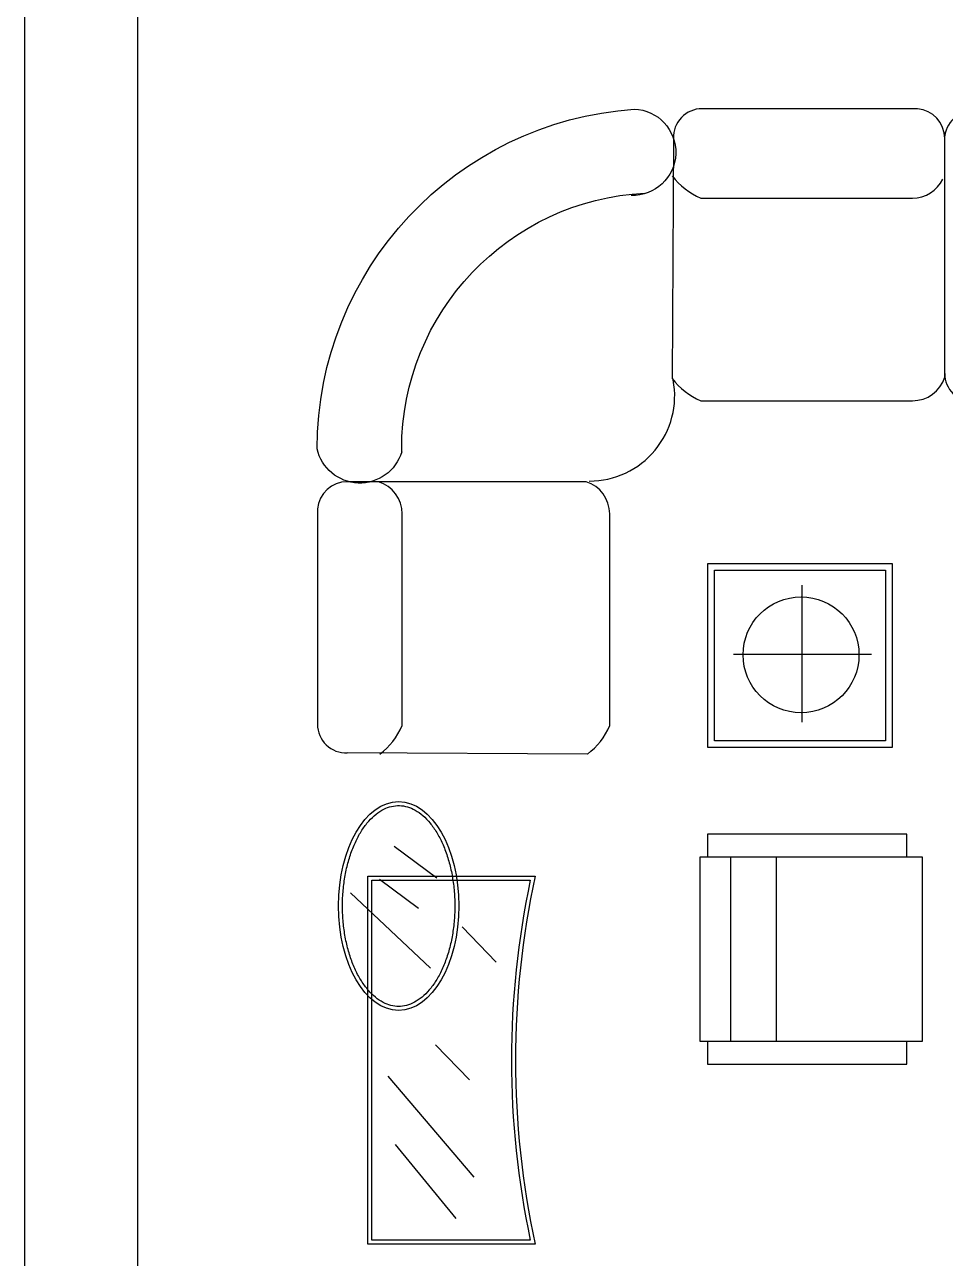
# Model space of a CAD drawing. Header units: inches. Extents: x 5.4 to 47.9, y 11.7 to 36.5.
# Drawn here: x 26.911 to 29.661, y 13.988 to 17.674 of the extents above; entities that cross this region are included whole.
import ezdxf

# ---------------------------------------------------------------- set-up
doc = ezdxf.new("R2010")
doc.units = ezdxf.units.IN
doc.header["$MEASUREMENT"] = 0
for name, color, linetype in [('02', 2, 'Continuous'), ('4', 4, 'Continuous'), ('kadrbm', 4, 'Continuous')]:
    doc.layers.add(name, color=color, linetype=linetype)

# ---------------------------------------------------------------- blocks, each defined once
blk = doc.blocks.new('kadrbm')
at = {"layer": 'kadrbm', "color": 4}
blk.add_lwpolyline([(0, 0), (0, 24.7972), (21, 24.7972), (21, 0), (0, 0)], close=True, dxfattribs=at)
blk.add_lwpolyline([(20.6631, 0.3257), (20.6631, 24.4603), (0.3369, 24.4603), (0.3369, 0.3257), (20.6631, 0.3257)], dxfattribs=at)

msp = doc.modelspace()

# ---------------------------------------------------------------- linework, layer by layer
at = {"layer": '02'}
for p, q in [((28.9519, 16.0642), (29.5019, 16.0642)), ((28.9519, 15.5142), (28.9519, 16.0642)), ((29.5019, 16.0642), (29.5019, 15.5142)), ((29.2321, 16), (29.2321, 15.59)), ((29.0283, 15.7939), (29.4403, 15.7939)), ((29.5019, 15.5142), (28.9519, 15.5142)), ((28.9506, 15.2556), (28.9506, 15.1869)), ((29.5464, 15.2556), (28.9506, 15.2556)), ((29.5464, 15.1869), (29.5464, 15.2556)), ((28.1416, 15.1243), (28.0147, 15.2187)), ((28.9277, 15.1869), (28.9277, 14.6369)), ((29.5923, 15.1869), (28.9277, 15.1869)), ((29.0193, 15.1869), (29.0193, 14.6369)), ((29.1568, 14.6369), (29.1568, 15.1869)), ((29.5923, 14.6369), (29.5923, 15.1869)), ((28.0872, 15.0335), (27.9712, 15.1207)), ((28.1235, 14.8555), (27.8842, 15.0807)), ((28.3193, 14.8737), (28.2178, 14.979)), ((28.9277, 14.6369), (29.5923, 14.6369)), ((28.9506, 14.6369), (28.9506, 14.5681)), ((29.5464, 14.5681), (29.5464, 14.6369)), ((28.2395, 14.5214), (28.138, 14.6267)), ((28.9506, 14.5681), (29.5464, 14.5681)), ((28.254, 14.2308), (27.9966, 14.5323)), ((28.1996, 14.1073), (28.0183, 14.3289))]:
    msp.add_line(p, q, dxfattribs=at)
msp.add_lwpolyline([(28.4212, 14.0422), (27.9481, 14.0422), (27.9481, 15.1182), (28.4212, 15.1182)], dxfattribs=at)
msp.add_arc((30.9599, 14.5802), 2.5951, 168.0349, 191.9651, dxfattribs=at)
msp.add_open_spline([(28.0279, 14.741), (28.0358, 14.741), (28.0437, 14.7421), (28.0594, 14.7461), (28.0672, 14.7492), (28.0827, 14.7575), (28.0904, 14.7626), (28.1053, 14.7751), (28.1126, 14.7823), (28.1266, 14.7987), (28.1332, 14.8078), (28.1458, 14.8279), (28.1517, 14.8388), (28.1625, 14.8621), (28.1674, 14.8744), (28.1761, 14.9004), (28.1799, 14.9139), (28.1864, 14.9419), (28.189, 14.9564), (28.193, 14.9858), (28.1944, 15.0008), (28.1958, 15.031), (28.1959, 15.0461), (28.1947, 15.0763), (28.1935, 15.0914), (28.1898, 15.1209), (28.1873, 15.1354), (28.1811, 15.1636), (28.1774, 15.1773), (28.1689, 15.2035), (28.1641, 15.216), (28.1536, 15.2396), (28.1478, 15.2507), (28.1354, 15.2711), (28.1288, 15.2805), (28.115, 15.2973), (28.1078, 15.3048), (28.0929, 15.3176), (28.0853, 15.323), (28.0699, 15.3318), (28.062, 15.3351), (28.0463, 15.3396), (28.0384, 15.3409), (28.0227, 15.3413), (28.0148, 15.3405), (27.999, 15.3369), (27.9912, 15.3341), (27.9757, 15.3263), (27.968, 15.3213), (27.953, 15.3094), (27.9456, 15.3024), (27.9315, 15.2864), (27.9248, 15.2775), (27.9121, 15.2578), (27.9061, 15.2471), (27.8951, 15.2241), (27.8901, 15.2119), (27.8811, 15.1863), (27.8771, 15.1728), (27.8704, 15.145), (27.8676, 15.1306), (27.8634, 15.1013), (27.8618, 15.0864), (27.8601, 15.0563), (27.8599, 15.0411), (27.8608, 15.0109), (27.8618, 14.9958), (27.8653, 14.9662), (27.8676, 14.9516), (27.8735, 14.9232), (27.8771, 14.9094), (27.8854, 14.8829), (27.89, 14.8703), (27.9004, 14.8464), (27.9061, 14.8351), (27.9183, 14.8143), (27.9248, 14.8047), (27.9385, 14.7875), (27.9456, 14.7798), (27.9604, 14.7665), (27.968, 14.7609), (27.9834, 14.7517), (27.9912, 14.7481), (28.0069, 14.7431), (28.0147, 14.7416), (28.0244, 14.7411), (28.0262, 14.741), (28.0279, 14.741)], degree=3, knots=[0, 0, 0, 0, 0.148809, 0.148809, 0.297617, 0.297617, 0.446426, 0.446426, 0.595235, 0.595235, 0.744044, 0.744044, 0.892852, 0.892852, 1.041661, 1.041661, 1.19047, 1.19047, 1.339279, 1.339279, 1.488087, 1.488087, 1.636896, 1.636896, 1.785705, 1.785705, 1.934514, 1.934514, 2.083322, 2.083322, 2.232131, 2.232131, 2.38094, 2.38094, 2.529749, 2.529749, 2.678557, 2.678557, 2.827366, 2.827366, 2.976175, 2.976175, 3.124983, 3.124983, 3.273792, 3.273792, 3.422601, 3.422601, 3.57141, 3.57141, 3.720218, 3.720218, 3.869027, 3.869027, 4.017836, 4.017836, 4.166645, 4.166645, 4.315453, 4.315453, 4.464262, 4.464262, 4.613071, 4.613071, 4.76188, 4.76188, 4.910688, 4.910688, 5.059497, 5.059497, 5.208306, 5.208306, 5.357115, 5.357115, 5.505923, 5.505923, 5.654732, 5.654732, 5.803541, 5.803541, 5.952349, 5.952349, 6.101158, 6.101158, 6.249967, 6.249967, 6.283185, 6.283185, 6.283185, 6.283185], dxfattribs=at)
at = {"layer": '4'}
for p, q in [((28.5881, 16.3088, -0.3429), (27.8744, 16.3088, -0.3429)), ((27.7857, 16.2274, -0.3429), (27.7857, 15.5837, -0.3429)), ((28.0382, 15.58, -0.3429), (28.0382, 16.2126, -0.3429)), ((28.6583, 15.58, -0.3429), (28.6583, 16.2126, -0.3429)), ((28.9719, 16.0442), (29.4819, 16.0442)), ((28.9719, 15.5342), (28.9719, 16.0442)), ((29.4819, 16.0442), (29.4819, 15.5342)), ((29.4819, 15.5342), (28.9719, 15.5342)), ((28.5918, 15.4949, -0.3429), (27.8744, 15.4986, -0.3429))]:
    msp.add_line(p, q, dxfattribs=at)
at = {"layer": '4', "elevation": -0.3429}
for points in [[(27.7845, 16.4073, -0.393715), (28.7319, 17.4221)], [(28.7314, 17.4222, -1), (28.7224, 17.1643, 1)], [(29.6592, 17.3346, 0.389129), (29.5778, 17.4233), (28.9341, 17.4233, 0.426582), (28.849, 17.3346, 0.287811)], [(29.659, 16.632, 0.414362), (29.7441, 16.547), (30.3768, 16.547), (30.4767, 16.6172, 0.132391), (30.5617, 16.5507), (31.1944, 16.5507, 0.326313), (31.2906, 16.6209), (31.2906, 17.3346, 0.389129), (31.2092, 17.4233), (30.5654, 17.4233, 0.426582), (30.4804, 17.3346, 0.287811), (30.3805, 17.4233), (29.7552, 17.4233, 0.366167), (29.659, 17.342)], [(28.8453, 16.6172, 0.132391), (28.9304, 16.5507), (29.563, 16.5507, 0.326313), (29.6592, 16.6209), (29.659, 17.342)], [(28.8453, 17.223, 0.132391), (28.9304, 17.1565), (29.563, 17.1565, 0.287096), (29.6538, 17.2133)], [(28.037, 16.3977), (28.037, 16.4064, -0.399385), (28.7638, 17.1711)], [(28.5974, 16.3106, 0.469502), (28.8482, 16.6128, -1.204519)], [(28.037, 16.3977, -0.77294), (27.7845, 16.4073, -1)]]:
    msp.add_lwpolyline(points, format="xyb", dxfattribs=at)
msp.add_lwpolyline([(28.849, 17.3346), (28.8453, 16.6172)], dxfattribs=at)
at = {"layer": '4'}
msp.add_lwpolyline([(28.4361, 14.0302), (27.9361, 14.0302), (27.9361, 15.1302), (28.4361, 15.1302)], dxfattribs=at)
msp.add_circle((29.2299, 15.7917), 0.1731, dxfattribs=at)
for centre, radius, start, end in [((27.8744, 16.2197, -0.3429), 0.0891, 90, 175.0498), ((27.9373, 16.2126, -0.3429), 0.101, 0, 72.2888), ((28.5573, 16.2126, -0.3429), 0.101, 0, 72.2888), ((27.8708, 15.5837, -0.3429), 0.0852, 180, 272.4088), ((27.8471, 15.6609, -0.3429), 0.2076, 306.8838, 337.0502), ((28.4672, 15.6609, -0.3429), 0.2076, 306.8838, 337.0502), ((30.9599, 14.5802), 2.5831, 167.7062, 192.2938)]:
    msp.add_arc(centre, radius, start, end, dxfattribs=at)
msp.add_ellipse((28.0279, 15.0411), major_axis=(0, -0.312), ratio=0.576182, dxfattribs=at)

# ---------------------------------------------------------------- block references
at = {"layer": 'kadrbm'}
msp.add_blockref('kadrbm', (26.9109, 11.6597), dxfattribs=at)

doc.saveas('drawing.dxf')
